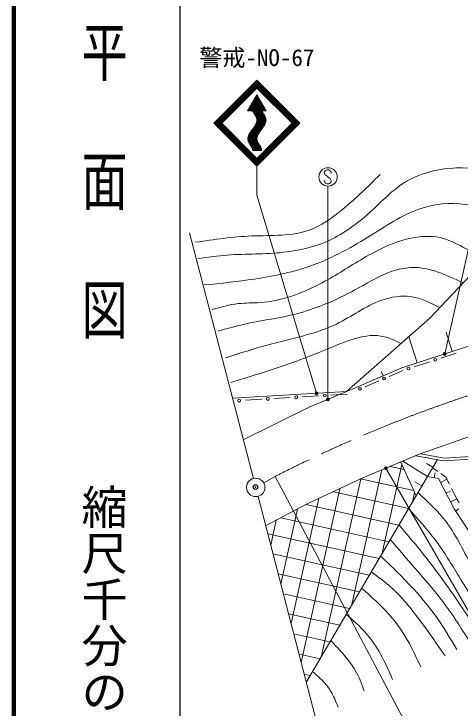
# Model space of a CAD drawing. Units: millimetres, scale not verified. Extents: x 40000 to 680000, y 20000 to 380000.
# Drawn here: x 40000 to 88409, y 266690 to 342000 of the extents above; entities that cross this region are included whole.
import ezdxf
from ezdxf.enums import TextEntityAlignment as Align

# ---------------------------------------------------------------- set-up
doc = ezdxf.new("R2010")
doc.units = ezdxf.units.MM
doc.header["$LTSCALE"] = 1000
doc.header["$PDMODE"] = 32
doc.header["$PDSIZE"] = 500
doc.linetypes.add('CHAIN', pattern=[18.5, 12, -1.5, 3.5, -1.5])
for name, color, linetype, lineweight in [('M-BGD', 7, 'Continuous', 13), ('M-BMK', 2, 'CHAIN', 13), ('M-BMK-SRVR', 3, 'Continuous', 13), ('M-STR-HTXT', 7, 'Continuous', 13), ('M-STR-STRC', 7, 'Continuous', 13), ('M-TTL', 2, 'Continuous', 140), ('M-TTL-BAND', 7, 'Continuous', 25)]:
    doc.layers.add(name, color=color, linetype=linetype, lineweight=lineweight)
doc.layers.add('M-OTRS', color=6, linetype='Continuous')
doc.styles.add('@ＭＳ ゴシック', font='')
doc.styles.add('ＭＳ ゴシック', font='')
doc.styles.get('@ＭＳ ゴシック').set_extended_font_data('@MS Gothic')
doc.styles.get('ＭＳ ゴシック').set_extended_font_data('MS Gothic')

# ---------------------------------------------------------------- blocks, each defined once
blk = doc.blocks.new('filled_dot')
at = {"color": 0, "linetype": 'Continuous', "lineweight": -2, "const_width": 1.25}
blk.add_lwpolyline([(-0.625, 0, 1), (0.625, 0, 1)], format="xyb", close=True, dxfattribs=at)

msp = doc.modelspace()

# ---------------------------------------------------------------- linework, layer by layer
at = {"layer": 'M-BGD'}
for p, q in [((85119, 308996), (94736, 319156)), ((76089, 301029), (85119, 308996)), ((86890, 307491), (87560, 305388)), ((87888, 305496), (94272, 307540)), ((82831, 306977), (83758, 304144)), ((82089, 303597), (87888, 305496)), ((87980, 305210), (86327, 304669)), ((85088, 304263), (83435, 303722)), ((76874, 301357), (82089, 303597)), ((79854, 303206), (80060, 302726)), ((82195, 303316), (80708, 302678)), ((79593, 302199), (78106, 301560)), ((72098, 299361), (76874, 301357)), ((63713, 300302), (76089, 301029)), ((73066, 300551), (71299, 300447)), ((76158, 300733), (74391, 300629)), ((66882, 300188), (65115, 300084)), ((69974, 300370), (68207, 300266)), ((64889, 295785), (72098, 299361)), ((83967, 294222), (89629, 296241)), ((77856, 291663), (83967, 294222)), ((83617, 294075), (86656, 293516)), ((84142, 294284), (86674, 293818)), ((86656, 293516), (95458, 294053)), ((86674, 293818), (95388, 294349)), ((71728, 269537), (85952, 293645)), ((82090, 293101), (79956, 283482)), ((81962, 293382), (83628, 289706)), ((82210, 293486), (84873, 291816)), ((84779, 293223), (85465, 292819)), ((79913, 292524), (76672, 277917)), ((80815, 292902), (82333, 292565)), ((85428, 292757), (85994, 292356)), ((85699, 292211), (85603, 291699)), ((71834, 288834), (77856, 291663)), ((77652, 291567), (73389, 272353)), ((77617, 291563), (83365, 290287)), ((84883, 291833), (86067, 291613)), ((86067, 291613), (87767, 288301)), ((86966, 291519), (86292, 291173)), ((86318, 292126), (86848, 291750)), ((86848, 291750), (87247, 290968)), ((83491, 291246), (84266, 290788)), ((75365, 290493), (71181, 271634)), ((74672, 290167), (82832, 288357)), ((83465, 290065), (83239, 289047)), ((87354, 290232), (86896, 289997)), ((87472, 290526), (88089, 289312)), ((73078, 289419), (70075, 275881)), ((88046, 289397), (87380, 289055)), ((88089, 289312), (88305, 288977)), ((67314, 286478), (71834, 288834)), ((71710, 288776), (81763, 286545)), ((70778, 288283), (68968, 280128)), ((87767, 288301), (90571, 284023)), ((88277, 288300), (87921, 288067)), ((68461, 287076), (67862, 284375)), ((68962, 287337), (80694, 284734)), ((67542, 285604), (79626, 282922)), ((68108, 283429), (78557, 281111)), ((68675, 281255), (77488, 279299)), ((69241, 279081), (76419, 277488)), ((69808, 276906), (75350, 275676)), ((70374, 274732), (74281, 273865)), ((70941, 272558), (73213, 272053)), ((71507, 270383), (72144, 270242))]:
    msp.add_line(p, q, dxfattribs=at)
for centre in [(85708, 304466), (82815, 303519), (80151, 302438), (77549, 301321), (70636, 300408), (73728, 300590), (64452, 300045), (67544, 300227)]:
    msp.add_circle(centre, 150, dxfattribs=at)
for points, knots in [([(59966, 315452), (61032, 315601), (62099, 315749), (63169, 315832), (65196, 315989), (67238, 315909), (69271, 316135), (70965, 316324), (72654, 316725), (74192, 317430), (75800, 318168), (77244, 319238), (78578, 320442), (79916, 321648), (81144, 322987), (82660, 323873), (84040, 324678), (85658, 325108), (87314, 325244), (89102, 325391), (90934, 325196), (92500, 324479), (94039, 323775), (95321, 322568), (96602, 321361)], [0, 0, 0, 0, 1, 1, 1, 2, 2, 2, 3, 3, 3, 4, 4, 4, 5, 5, 5, 6, 6, 6, 7, 7, 7, 8, 8, 8, 8]), ([(59712, 317231), (61726, 317527), (63741, 317824), (65819, 317907), (67974, 317993), (70198, 317850), (72152, 318584), (73312, 319019), (74378, 319763), (75375, 320561), (76938, 321811), (78334, 323193), (79731, 324574)], [0, 0, 0, 0, 1, 1, 1, 2, 2, 2, 3, 3, 3, 4, 4, 4, 4]), ([(60651, 312591), (62470, 312778), (64289, 312965), (66105, 313238), (68271, 313563), (70432, 314010), (72474, 314761), (74682, 315573), (76749, 316741), (78768, 318001), (80622, 319157), (82434, 320391), (84528, 321012), (86163, 321497), (87970, 321608), (89601, 321201), (91319, 320771), (92841, 319766), (94362, 318761)], [0, 0, 0, 0, 1, 1, 1, 2, 2, 2, 3, 3, 3, 4, 4, 4, 5, 5, 5, 6, 6, 6, 6]), ([(61514, 309924), (62450, 310193), (63386, 310462), (64344, 310569), (65136, 310657), (65942, 310634), (66742, 310691), (68983, 310852), (71167, 311647), (73169, 312688), (74699, 313483), (76121, 314422), (77598, 315300), (79266, 316292), (81004, 317206), (82918, 317635), (84013, 317880), (85165, 317967), (86239, 317726), (87099, 317533), (87909, 317129), (88699, 316710), (89527, 316271), (90334, 315815), (91141, 315359)], [0, 0, 0, 0, 1, 1, 1, 2, 2, 2, 3, 3, 3, 4, 4, 4, 5, 5, 5, 6, 6, 6, 7, 7, 7, 8, 8, 8, 8]), ([(62175, 307595), (63086, 307851), (63998, 308108), (64921, 308318), (66907, 308771), (68948, 309009), (70909, 309537), (73169, 310145), (75323, 311136), (77393, 312281), (78687, 312996), (79948, 313770), (81360, 314186), (81956, 314361), (82578, 314473), (83191, 314491), (85104, 314545), (86921, 313683), (88739, 312820)], [0, 0, 0, 0, 1, 1, 1, 2, 2, 2, 3, 3, 3, 4, 4, 4, 5, 5, 5, 6, 6, 6, 6]), ([(62975, 304696), (64741, 305260), (66507, 305823), (68315, 306296), (70580, 306889), (72912, 307339), (74989, 308353), (76644, 309161), (78137, 310326), (79910, 310945), (80926, 311299), (82035, 311474), (83076, 311325), (84167, 311168), (85185, 310655), (86203, 310142)], [0, 0, 0, 0, 1, 1, 1, 2, 2, 2, 3, 3, 3, 4, 4, 4, 5, 5, 5, 5]), ([(63546, 302026), (65304, 302557), (67063, 303087), (68771, 303664), (70488, 304244), (72155, 304870), (73921, 305608), (75975, 306465), (78162, 307473), (80176, 306978), (80793, 306827), (81395, 306534), (81996, 306241)], [0, 0, 0, 0, 1, 1, 1, 2, 2, 2, 3, 3, 3, 4, 4, 4, 4]), ([(83844, 290071), (84954, 289039), (86064, 288006), (86956, 286811), (88073, 285313), (88847, 283561), (89777, 281915), (91119, 279539), (92788, 277385), (94456, 275231)], [0, 0, 0, 0, 1, 1, 1, 2, 2, 2, 3, 3, 3, 3]), ([(82813, 288325), (83826, 287211), (84840, 286096), (85736, 284895), (86669, 283645), (87475, 282301), (88290, 280966), (89571, 278867), (90875, 276788), (92178, 274710)], [0, 0, 0, 0, 1, 1, 1, 2, 2, 2, 3, 3, 3, 3]), ([(81774, 286563), (82569, 285633), (83365, 284703), (84134, 283751), (85184, 282452), (86184, 281112), (87146, 279746), (88369, 278007), (89530, 276225), (90691, 274443)], [0, 0, 0, 0, 1, 1, 1, 2, 2, 2, 3, 3, 3, 3]), ([(80837, 284976), (81742, 283918), (82647, 282859), (83561, 281806), (84509, 280716), (85466, 279631), (86344, 278487), (87474, 277015), (88472, 275443), (89470, 273872)], [0, 0, 0, 0, 1, 1, 1, 2, 2, 2, 3, 3, 3, 3]), ([(79787, 283197), (81020, 282009), (82253, 280821), (83408, 279556), (84293, 278588), (85132, 277575), (85886, 276504), (86672, 275389), (87365, 274211), (88059, 273033)], [0, 0, 0, 0, 1, 1, 1, 2, 2, 2, 3, 3, 3, 3]), ([(78771, 281475), (79418, 281008), (80064, 280542), (80664, 280024), (81894, 278963), (82932, 277685), (83915, 276378), (84904, 275063), (85838, 273719), (86772, 272375)], [0, 0, 0, 0, 1, 1, 1, 2, 2, 2, 3, 3, 3, 3]), ([(77725, 279701), (78758, 278790), (79791, 277880), (80699, 276849), (81550, 275884), (82291, 274813), (82910, 273683), (83359, 272865), (83744, 272015), (84130, 271166)], [0, 0, 0, 0, 1, 1, 1, 2, 2, 2, 3, 3, 3, 3]), ([(76050, 276863), (76806, 276203), (77562, 275543), (78220, 274791), (78820, 274104), (79338, 273340), (79783, 272540), (80275, 271654), (80677, 270724), (81078, 269794)], [0, 0, 0, 0, 1, 1, 1, 2, 2, 2, 3, 3, 3, 3]), ([(74385, 274041), (74880, 273497), (75375, 272953), (75854, 272389), (76286, 271881), (76704, 271358), (77036, 270787), (77438, 270096), (77713, 269335), (77989, 268574)], [0, 0, 0, 0, 1, 1, 1, 2, 2, 2, 3, 3, 3, 3]), ([(72388, 270655), (72867, 270252), (73346, 269848), (73756, 269377), (74031, 269060), (74275, 268713), (74480, 268347), (74757, 267850), (74962, 267316), (75166, 266783)], [0, 0, 0, 0, 1, 1, 1, 2, 2, 2, 3, 3, 3, 3])]:
    msp.add_open_spline(points, degree=3, knots=knots, dxfattribs=at)
at = {"layer": 'M-BMK'}
msp.add_line((68277, 291788), (67103, 291122), dxfattribs=at)
msp.add_arc((136600, 158251), 150000, 80.17024, 117.09607, dxfattribs=at)
at = {"layer": 'M-BMK-SRVR'}
for p, q in [((59040, 318239), (65981, 291597)), ((66485, 289661), (79392, 240116))]:
    msp.add_line(p, q, dxfattribs=at)
msp.add_circle((66233, 290629), 1000, dxfattribs=at)
at = {"layer": 'M-OTRS'}
msp.add_point((66210, 290666), dxfattribs=at)
at = {"layer": 'M-STR-HTXT'}
msp.add_line((68345, 291822), (88055, 254580), dxfattribs=at)
at = {"layer": 'M-STR-STRC'}
for p, q in [((66365, 334807), (61696, 330142)), ((66365, 334666), (61838, 330142)), ((66365, 334525), (61979, 330142)), ((66365, 334383), (62121, 330142)), ((66365, 334807), (71030, 330139)), ((66365, 334666), (70889, 330139)), ((66365, 334525), (70747, 330139)), ((66365, 334383), (70606, 330139)), ((66435, 334312), (62191, 330071)), ((66506, 334242), (62262, 330000)), ((66577, 334171), (62333, 329930)), ((66153, 334171), (70394, 329927)), ((66223, 334242), (70464, 329998)), ((66294, 334312), (70535, 330068)), ((65347, 331473), (66364, 333234)), ((66155, 332873), (66573, 332873)), ((66213, 332973), (66515, 332973)), ((66271, 333073), (66458, 333073)), ((66329, 333173), (66400, 333173)), ((67381, 331472), (66364, 333234)), ((65383, 331535), (66351, 332503)), ((65751, 332173), (66977, 332172)), ((65809, 332273), (66919, 332272)), ((65867, 332373), (66861, 332372)), ((65924, 332473), (66804, 332472)), ((65982, 332573), (66746, 332572)), ((66040, 332673), (66688, 332672)), ((66098, 332773), (66631, 332773)), ((67381, 331472), (66351, 332503)), ((65347, 331473), (67381, 331472)), ((65883, 331535), (65383, 331535)), ((65420, 331573), (67323, 331572)), ((65520, 331673), (67265, 331672)), ((65578, 331873), (67150, 331872)), ((65620, 331773), (67208, 331772)), ((65636, 331973), (67092, 331972)), ((65693, 332073), (67035, 332072)), ((65864, 331473), (66864, 331472)), ((65868, 331473), (66149, 331073)), ((65939, 331373), (66933, 331372)), ((66881, 331472), (66881, 331469)), ((66937, 331372), (67003, 331272)), ((66015, 331273), (67003, 331272)), ((66078, 331173), (67073, 331172)), ((66149, 331073), (66211, 330973)), ((66149, 331073), (67134, 331072)), ((66211, 330973), (66258, 330873)), ((66211, 330973), (67201, 330972)), ((66258, 330873), (66297, 330773)), ((66258, 330873), (67249, 330872)), ((66297, 330773), (66330, 330673)), ((66297, 330773), (67296, 330772)), ((66330, 330673), (66351, 330573)), ((66330, 330673), (67328, 330672)), ((67003, 331272), (67073, 331172)), ((67073, 331172), (67134, 331072)), ((67134, 331072), (67201, 330972)), ((67201, 330972), (67249, 330872)), ((67249, 330872), (67296, 330772)), ((67296, 330772), (67328, 330672)), ((67328, 330672), (67344, 330572)), ((61696, 330142), (66362, 325474)), ((61838, 330142), (66362, 325615)), ((61979, 330142), (66362, 325756)), ((62121, 330142), (66362, 325898)), ((62191, 330213), (66433, 325969)), ((62262, 330283), (66503, 326039)), ((62333, 330354), (66574, 326110)), ((66166, 329873), (66108, 329773)), ((70394, 330351), (66150, 326110)), ((66219, 329952), (66166, 329873)), ((66166, 329873), (67147, 329872)), ((70465, 330281), (66220, 326039)), ((66265, 330073), (66227, 329973)), ((66227, 329973), (67209, 329972)), ((66310, 330173), (66265, 330073)), ((66265, 330073), (67255, 330072)), ((70535, 330210), (66291, 325969)), ((66337, 330273), (66310, 330173)), ((66310, 330173), (67295, 330172)), ((66351, 330373), (66337, 330273)), ((66337, 330273), (67330, 330272)), ((66351, 330573), (66364, 330473)), ((66351, 330573), (67344, 330572)), ((66364, 330473), (66351, 330373)), ((66351, 330373), (67346, 330372)), ((71030, 330139), (66362, 325474)), ((70889, 330139), (66362, 325615)), ((70747, 330139), (66362, 325756)), ((70606, 330139), (66362, 325898)), ((66364, 330473), (67365, 330472)), ((67147, 329872), (67078, 329772)), ((67209, 329972), (67147, 329872)), ((67255, 330072), (67209, 329972)), ((67295, 330172), (67255, 330072)), ((67330, 330272), (67295, 330172)), ((67346, 330372), (67330, 330272)), ((67344, 330572), (67365, 330472)), ((67365, 330472), (67346, 330372)), ((86735, 305118), (92340, 330002)), ((65670, 329173), (65607, 329073)), ((65742, 329273), (65670, 329173)), ((65670, 329173), (66648, 329172)), ((65818, 329373), (65742, 329273)), ((65742, 329273), (66718, 329272)), ((65888, 329473), (65818, 329373)), ((65818, 329373), (66799, 329372)), ((65964, 329573), (65888, 329473)), ((65888, 329473), (66863, 329472)), ((66039, 329673), (65964, 329573)), ((65964, 329573), (66943, 329572)), ((66108, 329773), (66039, 329673)), ((66039, 329673), (67018, 329672)), ((66108, 329773), (67078, 329772)), ((66648, 329172), (66587, 329073)), ((66718, 329272), (66648, 329172)), ((66799, 329372), (66718, 329272)), ((66863, 329472), (66799, 329372)), ((66943, 329572), (66863, 329472)), ((67018, 329672), (66943, 329572)), ((67078, 329772), (67018, 329672)), ((65386, 328573), (65367, 328473)), ((65367, 328473), (65385, 328373)), ((65367, 328473), (66364, 328473)), ((65385, 328373), (65399, 328273)), ((65385, 328373), (66376, 328373)), ((65405, 328673), (65386, 328573)), ((65386, 328573), (66378, 328573)), ((65442, 328773), (65405, 328673)), ((65405, 328673), (66398, 328673)), ((65493, 328873), (65442, 328773)), ((65442, 328773), (66427, 328773)), ((65539, 328973), (65493, 328873)), ((65493, 328873), (66474, 328873)), ((65607, 329073), (65539, 328973)), ((65539, 328973), (66523, 328973)), ((65607, 329073), (66587, 329073)), ((66378, 328573), (66364, 328473)), ((66364, 328473), (66376, 328373)), ((66376, 328373), (66390, 328273)), ((66398, 328673), (66378, 328573)), ((66427, 328773), (66398, 328673)), ((66474, 328873), (66427, 328773)), ((66523, 328973), (66474, 328873)), ((66587, 329073), (66523, 328973)), ((65399, 328273), (65428, 328173)), ((65399, 328273), (66390, 328273)), ((65428, 328173), (65474, 328073)), ((65428, 328173), (66422, 328173)), ((65474, 328073), (65522, 327973)), ((65474, 328073), (66469, 328073)), ((65522, 327973), (65588, 327873)), ((65522, 327973), (66514, 327973)), ((65588, 327873), (65654, 327773)), ((65588, 327873), (66576, 327873)), ((65654, 327773), (65723, 327673)), ((65654, 327773), (66638, 327773)), ((65723, 327673), (65791, 327573)), ((65723, 327673), (66707, 327672)), ((66390, 328273), (66422, 328173)), ((66422, 328173), (66469, 328073)), ((66469, 328073), (66514, 327973)), ((66514, 327973), (66576, 327873)), ((66576, 327873), (66638, 327773)), ((66638, 327773), (66707, 327672)), ((66707, 327672), (66781, 327572)), ((65791, 327573), (65862, 327473)), ((65791, 327573), (66781, 327572)), ((65862, 327473), (65883, 327373)), ((65862, 327473), (66830, 327472)), ((65883, 327373), (65900, 327273)), ((65883, 327373), (66862, 327372)), ((65900, 327273), (65941, 327173)), ((65900, 327273), (66862, 327272)), ((65941, 327173), (66862, 327172)), ((66781, 327572), (66830, 327472)), ((66830, 327472), (66862, 327372)), ((66862, 327372), (66862, 327272)), ((66862, 327272), (66862, 327172)), ((66362, 325474), (66361, 322347)), ((73802, 325008), (73678, 324824)), ((73678, 324824), (73681, 324692)), ((73681, 324692), (73744, 324563)), ((73994, 325074), (73802, 325008)), ((74115, 325071), (73994, 325074)), ((74365, 324953), (74115, 325071)), ((74429, 324821), (74365, 324953)), ((74429, 324692), (74429, 324821)), ((73680, 323844), (73678, 323965)), ((73720, 323742), (73680, 323844)), ((73744, 324563), (73999, 324381)), ((73999, 324381), (74128, 324250)), ((74128, 324250), (74307, 324134)), ((74307, 324134), (74434, 323933)), ((74434, 323933), (74428, 323823)), ((73804, 323631), (73720, 323742)), ((73991, 323570), (73804, 323631)), ((74125, 323570), (73991, 323570)), ((74067, 300184), (74075, 323311)), ((74225, 323599), (74125, 323570)), ((74368, 323691), (74225, 323599)), ((74428, 323823), (74368, 323691)), ((72827, 300838), (66361, 322347)), ((80357, 292710), (93555, 269832))]:
    msp.add_line(p, q, dxfattribs=at)
msp.add_circle((74085, 324311), 1000, dxfattribs=at)
at = {"layer": 'M-TTL'}
msp.add_line((40000, 380000), (40000, 20000), dxfattribs=at)
at = {"layer": 'M-TTL-BAND'}
msp.add_line((58000, 370000), (58000, 20000), dxfattribs=at)

# ---------------------------------------------------------------- block references
at = {"layer": 'M-STR-STRC', "xscale": 160, "yscale": 160}
for p, rotation in [((86735, 305118), 77.3), ((72827, 300838), 106.7), ((74067, 300184), 90), ((80357, 292710), 300)]:
    msp.add_blockref('filled_dot', p, dxfattribs=dict(at, rotation=rotation))

# ---------------------------------------------------------------- texts
at = {"layer": 'M-STR-STRC', "style": 'ＭＳ ゴシック'}
msp.add_text('警戒-NO-67', height=1833, rotation=359.98, dxfattribs=at).set_placement((60115, 335789), align=Align.BOTTOM_LEFT)
at = {"layer": 'M-TTL-BAND', "style": '@ＭＳ ゴシック', "width": 1.4}
msp.add_text('平  面  図', height=3666, rotation=270, dxfattribs=at).set_placement((49777, 306475), align=Align.MIDDLE_RIGHT)
at = {"layer": 'M-TTL-BAND', "style": '@ＭＳ ゴシック'}
msp.add_text('縮尺千分の一', height=3666, rotation=270, dxfattribs=at).set_placement((49777, 261030), align=Align.MIDDLE_RIGHT)

doc.saveas('drawing.dxf')
